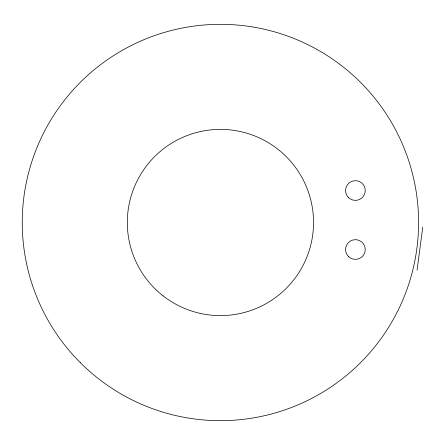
<?xml version="1.0" encoding="UTF-8"?>
<svg xmlns="http://www.w3.org/2000/svg" width="445" height="445" viewBox="0 0 445 445"><rect width="100%" height="100%" fill="white"/><g stroke="black" fill="none" stroke-linecap="round" stroke-linejoin="round"><path stroke-width="0.67" d="M417.076 270.182L422.75 227.1M80.295 362.63A198.175 198.175 0 0 0 411.842 273.792A198.175 198.175 0 0 0 169.133 31.078A198.175 198.175 0 0 0 80.295 362.63M163.07 295.847A93.111 93.111 0 0 0 312.624 235.494A93.111 93.111 0 0 0 185.576 136.153A93.111 93.111 0 0 0 163.07 295.847M348.457 197.485A9.829 9.829 0 0 0 364.906 193.08A9.829 9.829 0 0 0 352.863 181.037A9.829 9.829 0 0 0 348.457 197.485M348.457 256.465A9.829 9.829 0 0 0 364.906 252.059A9.829 9.829 0 0 0 352.863 240.022A9.829 9.829 0 0 0 348.457 256.465"/></g></svg>
